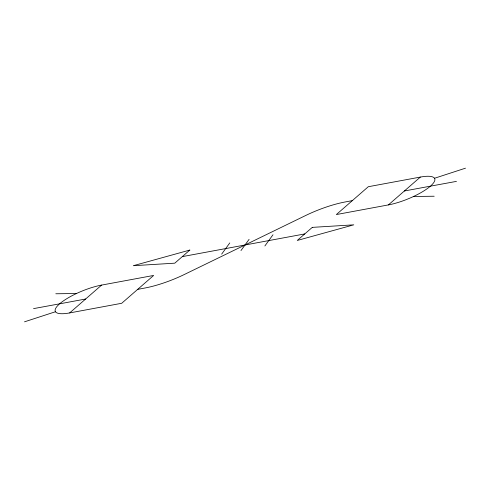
<?xml version="1.0" encoding="UTF-8"?>
<svg xmlns="http://www.w3.org/2000/svg" width="490" height="490" viewBox="0 0 490 490"><rect width="100%" height="100%" fill="white"/><g stroke="black" fill="none" stroke-linecap="round" stroke-linejoin="round"><path stroke-width="0.73" d="M221.658 254.139L229.779 242.93M240.976 250.561L249.092 239.347M264.87 245.968L272.991 234.759M69.654 312.926L101.608 285.088L153.658 275.441L121.704 303.279L69.654 312.926A32.769 8.704 -22.1 0 1 59.608 303.831L33.541 308.62M420.346 177.074L368.296 186.721L336.342 214.559L388.392 204.912L420.346 177.074A32.769 8.704 -22.1 0 1 430.392 186.169L456.46 181.38M434.52 178.262L465.5 168.174M24.5 321.826L55.48 311.738M352.322 200.637L345.279 201.947A49.153 13.052 -22.1 0 0 305.411 215.625L184.589 274.375A49.153 13.052 -22.1 0 1 144.722 288.053L137.678 289.363M404.366 190.99L430.392 186.169A32.769 8.704 -22.1 0 1 388.392 204.912M182.298 256.625L304.774 233.92M85.634 299.01L59.608 303.831A32.769 8.704 -22.1 0 1 101.608 285.088M413.536 196.478L434.189 196.227M55.811 293.773L76.465 293.522M189.814 250.072L174.777 263.173L133.304 265.703L189.814 250.072M312.289 227.372L297.252 240.468L353.762 224.837L312.289 227.372"/></g></svg>
